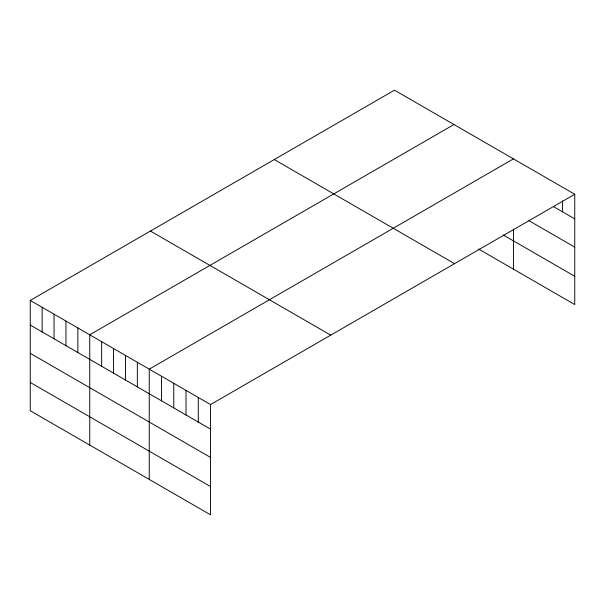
<?xml version="1.0" encoding="UTF-8"?>
<svg xmlns="http://www.w3.org/2000/svg" width="605" height="605" viewBox="0 0 605 605"><rect width="100%" height="100%" fill="white"/><g stroke="black" fill="none" stroke-linecap="round" stroke-linejoin="round"><path stroke-width="0.91" d="M574.75 194.266L210.548 404.541L210.548 514.825L30.25 410.734L30.25 300.443L394.452 90.175L574.75 194.266L574.75 304.557L478.547 249.01M453.954 124.524L89.744 334.799L89.744 445.083M513.448 158.873L149.246 369.148L149.246 479.432M553.499 206.6L574.75 218.866M528.982 220.719L574.75 247.143M503.133 234.929L574.75 276.281M274.269 159.561L454.559 263.659M150.441 231.057L330.731 335.147M30.25 300.443L210.548 404.541M30.25 325.044L210.548 429.142M30.25 353.32L210.548 457.418M30.25 382.458L210.548 486.549M562.491 200.852L562.491 211.788M513.448 229.053L513.448 269.165M198.281 397.462L198.281 422.063M186.022 390.384L186.022 414.985M173.764 383.305L173.764 407.906M161.505 376.227L161.505 400.828M137.343 362.274L137.343 386.875M125.447 355.407L125.447 380.008M113.543 348.533L113.543 373.134M101.648 341.666L101.648 366.267M77.848 327.925L77.848 352.526M65.945 321.058L65.945 345.659M54.049 314.184L54.049 338.785M42.146 307.317L42.146 331.918"/></g></svg>
